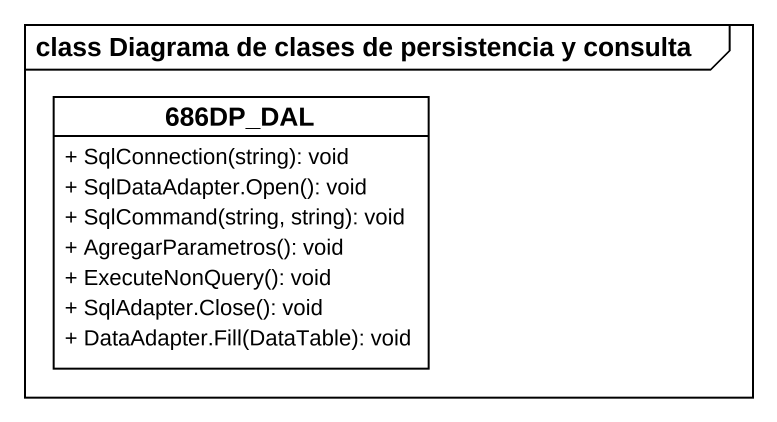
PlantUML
@startuml
mainframe class Diagrama de clases de persistencia y consulta
hide circle
hide empty members
skinparam classAttributeIconSize 0
class "686DP_DAL" as c686DP_DAL {
  + SqlConnection(string): void
  + SqlDataAdapter.Open(): void
  + SqlCommand(string, string): void
  + AgregarParametros(): void
  + ExecuteNonQuery(): void
  + SqlAdapter.Close(): void
  + DataAdapter.Fill(DataTable): void
}
@enduml
